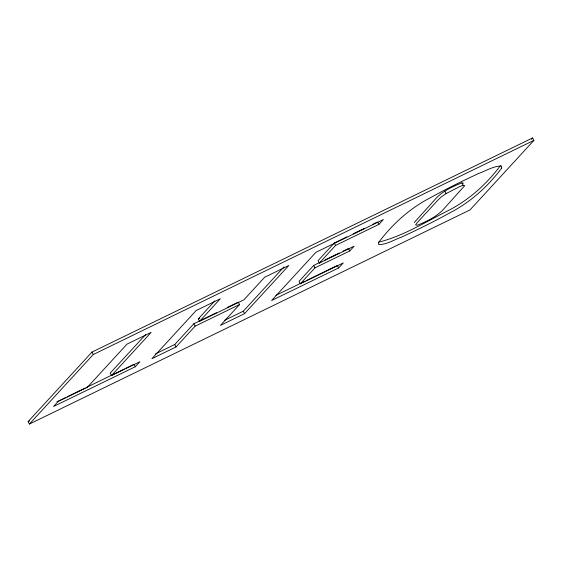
<?xml version="1.0" encoding="UTF-8"?>
<svg xmlns="http://www.w3.org/2000/svg" width="562" height="562" viewBox="0 0 562 562"><rect width="100%" height="100%" fill="white"/><g stroke="black" fill="none" stroke-linecap="round" stroke-linejoin="round"><path stroke-width="0.84" d="M414.306 222.468L436.576 197.733C443.537 190.715 452.789 186.507 461.838 182.861L463.453 183.226M500.391 165.685C486.509 184.217 469.038 199.932 448.371 210.525C425.722 221.814 403.495 236.04 378.83 242.103M28.1 421.619L91.999 352.072L532.607 137.95L533.9 140.381L470.001 209.928L29.393 424.05L28.1 421.619L29.681 420.854M29.393 424.05L93.292 354.503L533.9 140.381M145.706 334.481L110.194 373.126L111.487 375.557L139.868 361.759L135.28 366.754L53.545 406.474L58.132 401.486L87.37 387.274L127.019 344.12L151.136 332.402L111.487 375.557M155.302 353.969L174.747 344.52L193.869 323.712L216.447 312.739M238.253 302.138L239.545 304.569L220.43 325.377L244.547 313.652L288.784 265.51L264.674 277.228L243.971 299.757L199.58 321.323L198.288 318.9L214.853 300.874M199.58 321.323L220.283 298.801L196.166 310.519L151.923 358.668L176.039 346.944L195.155 326.143L239.545 304.569M224.582 320.298L243.255 311.229L283.958 266.929M320.656 262.033L313.701 265.412L299.061 281.344L300.354 283.768L343.249 262.925L338.661 267.919L271.65 300.48L315.886 252.338L383.326 219.559L378.9 224.378L335.577 245.432L319.357 263.086L318.071 260.656L334.292 243.002L346.894 236.876M300.354 283.768L314.987 267.842L349.775 250.933L354.144 246.177L319.357 263.086M531.427 139.243L532.607 137.95M446.116 193.56L440.882 197.255L437.868 200.156L417.159 222.7L415.599 224.898L417.215 225.264C426.298 221.674 435.417 217.29 442.47 210.399L464.746 185.657L463.13 185.291L460.215 186.373L446.116 193.56L444.823 191.129M353.196 233.813L364.218 228.453M372.887 224.245L376.821 222.334M198.288 318.9L199.847 318.141M324.52 260.15L339.209 253.012M343.073 251.137L348.482 248.509L349.775 250.933M227.35 307.442L237.473 302.518M56.966 401.753L65.614 397.552M67.187 396.793L85.262 388.005M86.836 387.239L124.56 368.911M126.127 368.145L133.988 364.324L135.28 366.754M275.879 295.373L305.047 281.197M306.62 280.431L337.369 265.489L338.661 267.919M461.838 182.861L463.13 185.291M377.608 221.948L378.9 224.378M334.292 243.002L335.577 245.432M313.701 265.412L314.987 267.842M243.255 311.229L244.547 313.652M193.869 323.712L195.155 326.143M174.747 344.52L176.039 346.944M91.999 352.072L93.292 354.503M501.683 168.115C487.795 186.647 470.331 202.362 449.656 212.949C433.913 221.695 417.735 229.633 401.38 237.178C393.948 239.756 386.797 244.674 378.697 244.561L378.584 242.524C392.459 224.006 409.916 208.312 430.527 197.648C446.256 188.909 462.421 180.985 478.754 173.44C486.235 170.855 493.443 165.874 501.592 166.057L501.683 168.115"/></g></svg>
